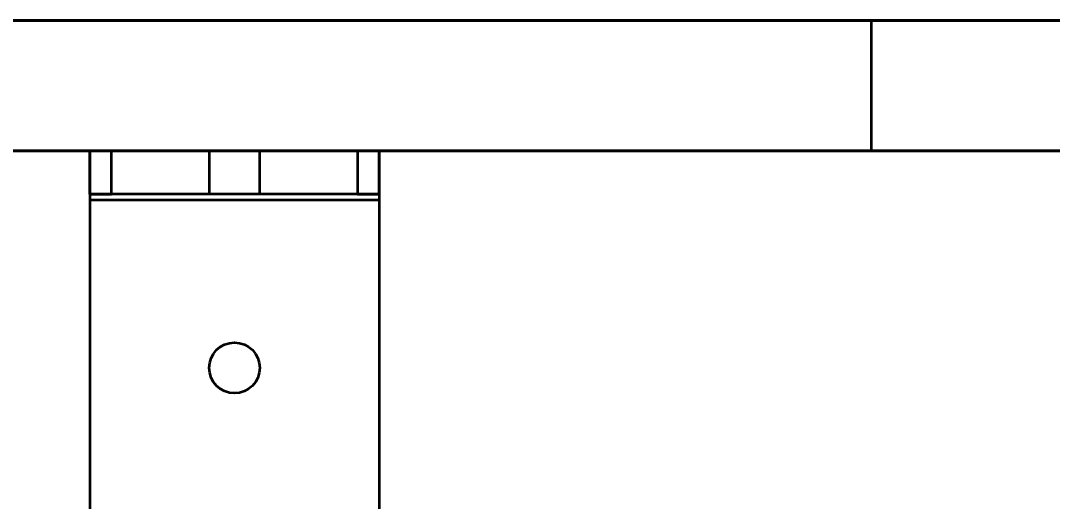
# Model space of a CAD drawing. Header units: millimetres. Extents: x -431 to 3717, y -325 to 2729.
# Drawn here: x 1332.5 to 1475, y 551.5 to 618 of the extents above; entities that cross this region are included whole.
import ezdxf

# ---------------------------------------------------------------- set-up
doc = ezdxf.new("R2010")
doc.units = ezdxf.units.MM
doc.styles.get("Standard").update_dxf_attribs({"font": 'arial.ttf'})
doc.dimstyles.new('CGJ', dxfattribs={"dimscale": 13, "dimtxt": 2.25, "dimasz": 2.25, "dimexe": 1, "dimexo": 1.25, "dimgap": 1.15, "dimtad": 1, "dimtoh": 1, "dimdec": 1, "dimdsep": 46, "dimtxsty": 'Standard', "dimcen": 0, "dimclrd": 2, "dimclre": 2, "dimclrt": 2, "dimadec": 0, "dimazin": 0, "dimtfac": 1, "dimtdec": 1, "dimtmove": 0, "dimatfit": 0, "dimfxl": 1, "dimtolj": 1, "dimtzin": 0, "dimlwe": -1, "dimarcsym": 2})

# ---------------------------------------------------------------- blocks, each defined once
blk = doc.blocks.new('*D58')
at = {"color": 2, "transparency": 16777216}
for p, q in [((1491.27, 600), (1660.85, 600)), ((1491.27, 0), (1660.85, 0))]:
    blk.add_line(p, q, dxfattribs=at)
at = {"color": 2, "lineweight": -2, "transparency": 16777216}
blk.add_line((1647.85, 570.75), (1647.85, 29.25), dxfattribs=at)
at = {"color": 2, "transparency": 16777216}
for points in [[(1642.98, 570.75), (1652.73, 570.75), (1647.85, 600)], [(1642.98, 29.25), (1652.73, 29.25), (1647.85, 0)]]:
    blk.add_solid(points, dxfattribs=at)
at = {"layer": 'Defpoints', "color": 0, "transparency": 16777216}
for p in [(1475.02, 600), (1475.02, 0), (1647.85, 0)]:
    blk.add_point(p, dxfattribs=at)
at = {"color": 2, "transparency": 16777216, "insert": (1617.78, 300), "char_height": 29.25, "attachment_point": 5, "rotation": 90}
blk.add_mtext('\\A1;600 / 700 / 750 / 800', dxfattribs=at)

msp = doc.modelspace()

# ---------------------------------------------------------------- linework, layer by layer
at = {"color": 7, "linetype": 'Continuous', "lineweight": 35}
for p, q in [((1450.02, 618), (50.02, 618)), ((50.02, 618), (1450.02, 618)), ((1450.02, 618), (1500.02, 618)), ((1500.02, 618), (1450.02, 618)), ((1450.02, 600), (1450.02, 618)), ((1450.02, 600), (1450.02, 618)), ((1475.02, 600), (25.02, 600)), ((1475.02, 600), (25.02, 600)), ((50.02, 600), (1450.02, 600)), ((1450.02, 600), (50.02, 600)), ((1345.02, 600), (1342.02, 600)), ((1342.02, 600), (1342.02, 593.2)), ((1382.02, 600), (1342.02, 600)), ((1342.02, 600), (1342.02, 594)), ((1342.02, 594), (1342.02, 600)), ((1345.02, 594), (1345.02, 600)), ((1379.02, 600), (1345.02, 600)), ((1358.52, 600), (1358.52, 594)), ((1358.52, 600), (1358.52, 594)), ((1358.52, 600), (1358.52, 594)), ((1358.52, 600), (1365.52, 600)), ((1358.52, 600), (1365.52, 600)), ((1358.52, 600), (1365.52, 600)), ((1365.52, 594), (1365.52, 600)), ((1365.52, 594), (1365.52, 600)), ((1365.52, 594), (1365.52, 600)), ((1379.02, 600), (1379.02, 594)), ((1382.02, 600), (1379.02, 600)), ((1382.02, 600), (1382.02, 593.2)), ((1382.02, 594), (1382.02, 600)), ((1382.02, 600), (1382.02, 594)), ((1450.02, 600), (1500.02, 600)), ((1500.02, 600), (1450.02, 600)), ((1342.02, 594), (1342.02, 593.2)), ((1342.02, 594), (1345.02, 594)), ((1382.02, 594), (1342.02, 594)), ((1342.02, 593.2), (1342.02, 478)), ((1342.02, 593.2), (1342.02, 478)), ((1382.02, 593.2), (1342.02, 593.2)), ((1382.02, 593.2), (1342.02, 593.2)), ((1379.02, 594), (1345.02, 594)), ((1365.52, 594), (1358.52, 594)), ((1365.52, 594), (1358.52, 594)), ((1365.52, 594), (1358.52, 594)), ((1379.02, 594), (1382.02, 594)), ((1382.02, 594), (1382.02, 593.2)), ((1382.02, 593.2), (1382.02, 478)), ((1382.02, 593.2), (1382.02, 478))]:
    msp.add_line(p, q, dxfattribs=at)
msp.add_circle((1362.02, 570), 3.5, dxfattribs=at)
msp.add_circle((1362.02, 570), 3.5, dxfattribs=at)

# ---------------------------------------------------------------- dimensions: what is measured, and where the dimension line sits
dim = msp.add_linear_dim(base=(1647.85, 0), p1=(1475.02, 600), p2=(1475.02, 0), angle=90, text='<> / 700 / 750 / 800', dimstyle='CGJ')
dim.commit()
dim.dimension.update_dxf_attribs({"geometry": '*D58', "text_midpoint": (1617.78, 300)})

doc.saveas('drawing.dxf')
